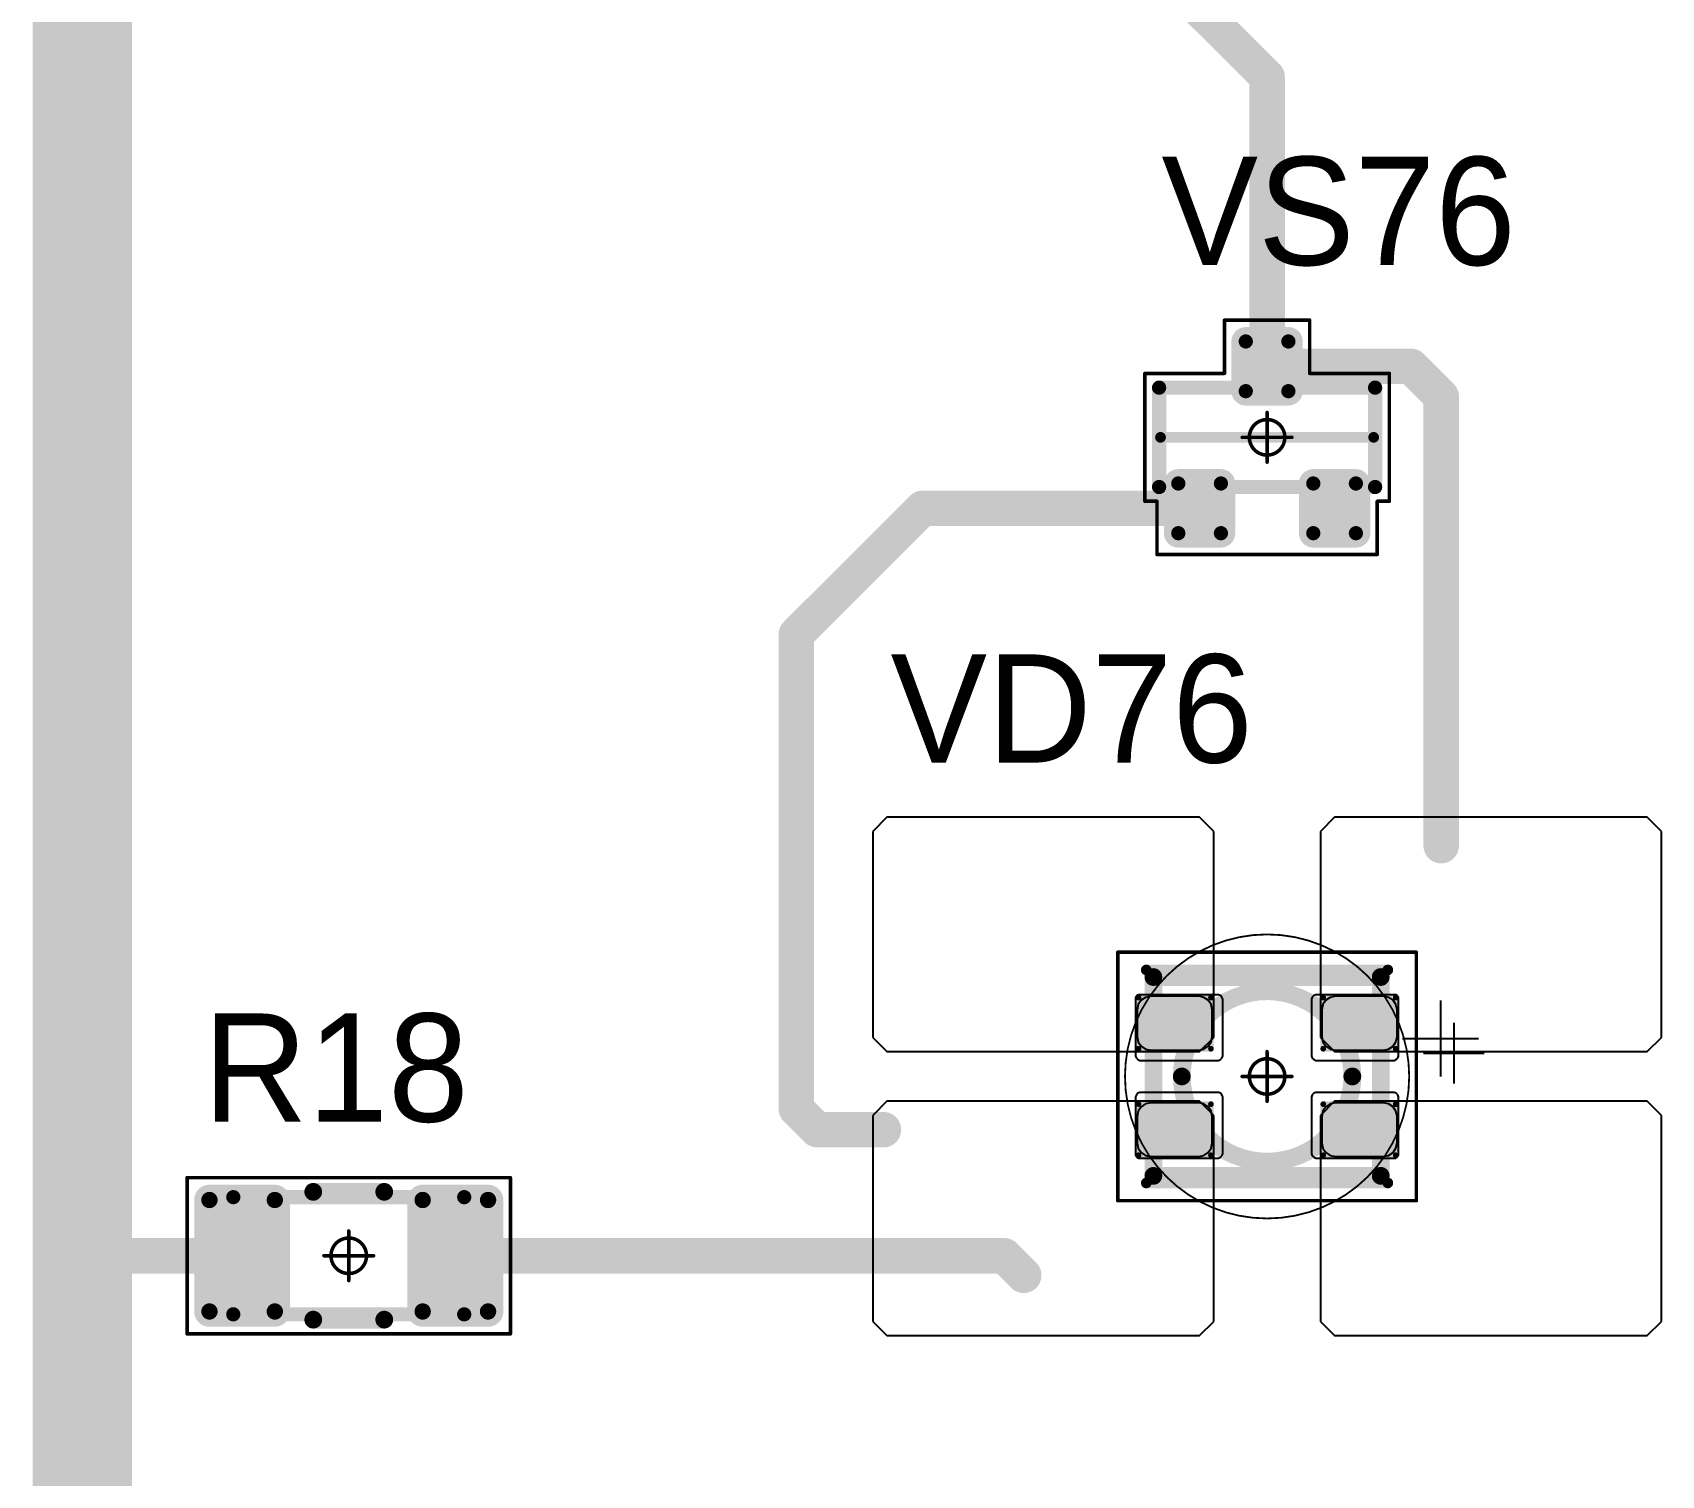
# Model space of a CAD drawing. Header units: millimetres. Extents: x 0 to 400, y 0 to 511.
# Drawn here: x 162.62 to 185.55, y 195.88 to 216.2 of the extents above; entities that cross this region are included whole.
import ezdxf

# ---------------------------------------------------------------- set-up
doc = ezdxf.new("R2010")
doc.units = ezdxf.units.MM
for name, color, linetype in [('Mechanical13', 56, 'Continuous'), ('Mechanical15', 56, 'Continuous'), ('Mechanical2', 216, 'Continuous'), ('TopLayer', 1, 'Continuous'), ('TopOverlay', 2, 'Continuous'), ('TopPaste', 8, 'Continuous'), ('TopSolder', 216, 'Continuous')]:
    doc.layers.add(name, color=color, linetype=linetype)

# ---------------------------------------------------------------- blocks, each defined once
blk = doc.blocks.new('SOT23_521')
at = {"layer": 'Mechanical13', "const_width": 0.2}
for points in [[(-0.7, 1.52), (0.7, 1.52)], [(-0.7, 1.52), (-0.7, -1.52)], [(0.7, 1.52), (0.7, -1.52)], [(-0.7, -1.52), (0.7, -1.52)]]:
    blk.add_lwpolyline(points, dxfattribs=at)
at = {"layer": 'Mechanical13', "const_width": 0.1}
for points in [[(-0.75, 1.52, 1), (-0.65, 1.52, 1)], [(-0.75, 1.52, 1), (-0.65, 1.52, 1)], [(0.65, 1.52, 1), (0.75, 1.52, 1)], [(0.65, 1.52, 1), (0.75, 1.52, 1)], [(-0.75, -1.52, 1), (-0.65, -1.52, 1)], [(-0.75, -1.52, 1), (-0.65, -1.52, 1)], [(0.65, -1.52, 1), (0.75, -1.52, 1)], [(0.65, -1.52, 1), (0.75, -1.52, 1)]]:
    blk.add_lwpolyline(points, format="xyb", close=True, dxfattribs=at)
at = {"layer": 'Mechanical15', "const_width": 0.05}
for points in [[(-0.9, 1.72), (-0.9, 1.55)], [(-0.9, 1.72), (0.9, 1.72)], [(0.9, 1.72), (0.9, 0.6)], [(-1.65, 1.55), (-1.65, -1.55)], [(-1.65, 1.55), (-0.9, 1.55)], [(0.9, 0.6), (1.65, 0.6)], [(1.65, 0.6), (1.65, -0.6)], [(0, 0.35), (0, -0.35)], [(-0.35, 0), (0.35, 0)], [(0.9, -0.6), (1.65, -0.6)], [(0.9, -0.6), (0.9, -1.72)], [(-1.65, -1.55), (-0.9, -1.55)], [(-0.9, -1.55), (-0.9, -1.72)], [(-0.9, -1.72), (0.9, -1.72)]]:
    blk.add_lwpolyline(points, dxfattribs=at)
at = {"layer": 'Mechanical15'}
for points, const_width in [([(-0.913, 1.72, 1), (-0.888, 1.72, 1)], 0.025), ([(-0.913, 1.72, 1), (-0.888, 1.72, 1)], 0.025), ([(0.888, 1.72, 1), (0.913, 1.72, 1)], 0.025), ([(0.888, 1.72, 1), (0.913, 1.72, 1)], 0.025), ([(-1.662, 1.55, 1), (-1.637, 1.55, 1)], 0.025), ([(-1.662, 1.55, 1), (-1.637, 1.55, 1)], 0.025), ([(-0.913, 1.55, 1), (-0.888, 1.55, 1)], 0.025), ([(-0.913, 1.55, 1), (-0.888, 1.55, 1)], 0.025), ([(0.888, 0.6, 1), (0.913, 0.6, 1)], 0.025), ([(0.888, 0.6, 1), (0.913, 0.6, 1)], 0.025), ([(1.637, 0.6, 1), (1.662, 0.6, 1)], 0.025), ([(1.637, 0.6, 1), (1.662, 0.6, 1)], 0.025), ([(0.25, 0, 1), (-0.25, 0, 1)], 0.05), ([(-0.012, 0.35, 1), (0.012, 0.35, 1)], 0.025), ([(-0.362, 0, 1), (-0.337, 0, 1)], 0.025), ([(-0.262, 0, 1), (-0.238, 0, 1)], 0.025), ([(0.238, 0, 1), (0.262, 0, 1)], 0.025), ([(0.337, 0, 1), (0.362, 0, 1)], 0.025), ([(-0.012, -0.35, 1), (0.012, -0.35, 1)], 0.025), ([(0.888, -0.6, 1), (0.913, -0.6, 1)], 0.025), ([(0.888, -0.6, 1), (0.913, -0.6, 1)], 0.025), ([(1.637, -0.6, 1), (1.662, -0.6, 1)], 0.025), ([(1.637, -0.6, 1), (1.662, -0.6, 1)], 0.025), ([(-1.662, -1.55, 1), (-1.637, -1.55, 1)], 0.025), ([(-1.662, -1.55, 1), (-1.637, -1.55, 1)], 0.025), ([(-0.913, -1.55, 1), (-0.888, -1.55, 1)], 0.025), ([(-0.913, -1.55, 1), (-0.888, -1.55, 1)], 0.025), ([(-0.913, -1.72, 1), (-0.888, -1.72, 1)], 0.025), ([(-0.913, -1.72, 1), (-0.888, -1.72, 1)], 0.025), ([(0.888, -1.72, 1), (0.913, -1.72, 1)], 0.025), ([(0.888, -1.72, 1), (0.913, -1.72, 1)], 0.025)]:
    blk.add_lwpolyline(points, format="xyb", close=True, dxfattribs=dict(at, const_width=const_width))
at = {"layer": 'TopLayer', "const_width": 0.1}
for points in [[(-1.4, 1.25, 1), (-1.3, 1.25, 1)], [(-0.7, 1.25, 1), (-0.6, 1.25, 1)], [(-1.4, 0.65, 1), (-1.3, 0.65, 1)], [(-0.7, 0.65, 1), (-0.6, 0.65, 1)], [(0.6, 0.3, 1), (0.7, 0.3, 1)], [(1.3, 0.3, 1), (1.4, 0.3, 1)], [(0.6, -0.3, 1), (0.7, -0.3, 1)], [(1.3, -0.3, 1), (1.4, -0.3, 1)], [(-1.4, -0.65, 1), (-1.3, -0.65, 1)], [(-0.7, -0.65, 1), (-0.6, -0.65, 1)], [(-1.4, -1.25, 1), (-1.3, -1.25, 1)], [(-0.7, -1.25, 1), (-0.6, -1.25, 1)]]:
    blk.add_lwpolyline(points, format="xyb", close=True, dxfattribs=at)
at = {"layer": 'TopLayer'}
for points in [[(-1.45, 1.25), (-1.45, 0.65), (-0.55, 1.25), (-0.55, 0.65)], [(-1.35, 1.35), (-1.35, 0.55), (-0.65, 1.35), (-0.65, 0.55)], [(0.55, 0.3), (0.55, -0.3), (1.45, 0.3), (1.45, -0.3)], [(0.65, 0.4), (0.65, -0.4), (1.35, 0.4), (1.35, -0.4)], [(-1.45, -0.65), (-1.45, -1.25), (-0.55, -0.65), (-0.55, -1.25)], [(-1.35, -0.55), (-1.35, -1.35), (-0.65, -0.55), (-0.65, -1.35)]]:
    blk.add_solid(points, dxfattribs=at)
at = {"layer": 'TopOverlay', "const_width": 0.15}
blk.add_lwpolyline([(0, 1.5), (0, -1.5)], dxfattribs=at)
at = {"layer": 'TopOverlay', "const_width": 0.075}
for points in [[(-0.038, 1.5, 1), (0.038, 1.5, 1)], [(-0.038, -1.5, 1), (0.038, -1.5, 1)]]:
    blk.add_lwpolyline(points, format="xyb", close=True, dxfattribs=at)
at = {"layer": 'TopPaste', "const_width": 0.075}
for points in [[(-1.387, 1.25, 1), (-1.313, 1.25, 1)], [(-0.687, 1.25, 1), (-0.613, 1.25, 1)], [(-1.387, 0.65, 1), (-1.313, 0.65, 1)], [(-0.687, 0.65, 1), (-0.613, 0.65, 1)], [(0.613, 0.3, 1), (0.687, 0.3, 1)], [(1.313, 0.3, 1), (1.387, 0.3, 1)], [(0.613, -0.3, 1), (0.687, -0.3, 1)], [(1.313, -0.3, 1), (1.387, -0.3, 1)], [(-1.387, -0.65, 1), (-1.313, -0.65, 1)], [(-0.687, -0.65, 1), (-0.613, -0.65, 1)], [(-1.387, -1.25, 1), (-1.313, -1.25, 1)], [(-0.687, -1.25, 1), (-0.613, -1.25, 1)]]:
    blk.add_lwpolyline(points, format="xyb", close=True, dxfattribs=at)
at = {"layer": 'TopPaste'}
for points in [[(-1.425, 1.25), (-1.425, 0.65), (-0.575, 1.25), (-0.575, 0.65)], [(-1.35, 1.325), (-1.35, 0.575), (-0.65, 1.325), (-0.65, 0.575)], [(0.575, 0.3), (0.575, -0.3), (1.425, 0.3), (1.425, -0.3)], [(0.65, 0.375), (0.65, -0.375), (1.35, 0.375), (1.35, -0.375)], [(-1.425, -0.65), (-1.425, -1.25), (-0.575, -0.65), (-0.575, -1.25)], [(-1.35, -0.575), (-1.35, -1.325), (-0.65, -0.575), (-0.65, -1.325)]]:
    blk.add_solid(points, dxfattribs=at)
at = {"layer": 'TopSolder', "const_width": 0.202}
for points in [[(-1.451, 1.25, 1), (-1.249, 1.25, 1)], [(-0.751, 1.25, 1), (-0.549, 1.25, 1)], [(-1.451, 0.65, 1), (-1.249, 0.65, 1)], [(-0.751, 0.65, 1), (-0.549, 0.65, 1)], [(0.549, 0.3, 1), (0.751, 0.3, 1)], [(1.249, 0.3, 1), (1.451, 0.3, 1)], [(0.549, -0.3, 1), (0.751, -0.3, 1)], [(1.249, -0.3, 1), (1.451, -0.3, 1)], [(-1.451, -0.65, 1), (-1.249, -0.65, 1)], [(-0.751, -0.65, 1), (-0.549, -0.65, 1)], [(-1.451, -1.25, 1), (-1.249, -1.25, 1)], [(-0.751, -1.25, 1), (-0.549, -1.25, 1)]]:
    blk.add_lwpolyline(points, format="xyb", close=True, dxfattribs=at)
at = {"layer": 'TopSolder'}
for points in [[(-1.35, 1.452), (-1.35, 0.448), (-0.65, 1.452), (-0.65, 0.448)], [(-1.552, 1.25), (-1.552, 0.65), (-0.448, 1.25), (-0.448, 0.65)], [(0.65, 0.502), (0.65, -0.502), (1.35, 0.502), (1.35, -0.502)], [(0.448, 0.3), (0.448, -0.3), (1.552, 0.3), (1.552, -0.3)], [(-1.35, -0.448), (-1.35, -1.452), (-0.65, -0.448), (-0.65, -1.452)], [(-1.552, -0.65), (-1.552, -1.25), (-0.448, -0.65), (-0.448, -1.25)]]:
    blk.add_solid(points, dxfattribs=at)
blk = doc.blocks.new('E65F_725')
at = {"layer": 'Mechanical13'}
for p, q in [((2.441, 1.071), (2.441, 0)), ((1.905, 0.536), (2.976, 0.536))]:
    blk.add_line(p, q, dxfattribs=at)
at = {"layer": 'Mechanical13', "const_width": 0.25}
for points in [[(-1.6, -1.4), (-1.6, 1.4)], [(-1.6, 1.4), (1.6, 1.4)], [(1.6, -1.4), (1.6, 1.4)], [(-1.6, -1.4), (1.6, -1.4)]]:
    blk.add_lwpolyline(points, dxfattribs=at)
at = {"layer": 'Mechanical13'}
for points, const_width in [([(-1.663, 1.4, 1), (-1.538, 1.4, 1)], 0.125), ([(-1.663, 1.4, 1), (-1.538, 1.4, 1)], 0.125), ([(1.537, 1.4, 1), (1.662, 1.4, 1)], 0.125), ([(1.537, 1.4, 1), (1.662, 1.4, 1)], 0.125), ([(1.2, 0, 1), (-1.2, 0, 1)], 0.25), ([(-1.263, 0, 1), (-1.138, 0, 1)], 0.125), ([(1.137, 0, 1), (1.262, 0, 1)], 0.125), ([(-1.663, -1.4, 1), (-1.538, -1.4, 1)], 0.125), ([(-1.663, -1.4, 1), (-1.538, -1.4, 1)], 0.125), ([(1.537, -1.4, 1), (1.662, -1.4, 1)], 0.125), ([(1.537, -1.4, 1), (1.662, -1.4, 1)], 0.125)]:
    blk.add_lwpolyline(points, format="xyb", close=True, dxfattribs=dict(at, const_width=const_width))
at = {"layer": 'Mechanical15', "const_width": 0.05}
for points in [[(-2.1, 1.75), (2.1, 1.75)], [(-2.1, -1.75), (-2.1, 1.75)], [(2.1, -1.75), (2.1, 1.75)], [(0, -0.35), (0, 0.35)], [(0, -0.35), (0, 0.35)], [(-0.35, 0), (0.35, 0)], [(-0.35, 0), (0.35, 0)], [(-2.1, -1.75), (2.1, -1.75)]]:
    blk.add_lwpolyline(points, dxfattribs=at)
at = {"layer": 'Mechanical15'}
for points, const_width in [([(-2.113, 1.75, 1), (-2.088, 1.75, 1)], 0.025), ([(-2.113, 1.75, 1), (-2.088, 1.75, 1)], 0.025), ([(2.087, 1.75, 1), (2.112, 1.75, 1)], 0.025), ([(2.087, 1.75, 1), (2.112, 1.75, 1)], 0.025), ([(0.25, 0, 1), (-0.25, 0, 1)], 0.05), ([(0.25, 0, 1), (-0.25, 0, 1)], 0.05), ([(-0.013, 0.35, 1), (0.012, 0.35, 1)], 0.025), ([(-0.013, 0.35, 1), (0.012, 0.35, 1)], 0.025), ([(-0.363, 0, 1), (-0.338, 0, 1)], 0.025), ([(-0.363, 0, 1), (-0.338, 0, 1)], 0.025), ([(-0.263, 0, 1), (-0.238, 0, 1)], 0.025), ([(-0.263, 0, 1), (-0.238, 0, 1)], 0.025), ([(0.237, 0, 1), (0.262, 0, 1)], 0.025), ([(0.237, 0, 1), (0.262, 0, 1)], 0.025), ([(0.337, 0, 1), (0.362, 0, 1)], 0.025), ([(0.337, 0, 1), (0.362, 0, 1)], 0.025), ([(-0.013, -0.35, 1), (0.012, -0.35, 1)], 0.025), ([(-0.013, -0.35, 1), (0.012, -0.35, 1)], 0.025), ([(-2.113, -1.75, 1), (-2.088, -1.75, 1)], 0.025), ([(-2.113, -1.75, 1), (-2.088, -1.75, 1)], 0.025), ([(2.087, -1.75, 1), (2.112, -1.75, 1)], 0.025), ([(2.087, -1.75, 1), (2.112, -1.75, 1)], 0.025)]:
    blk.add_lwpolyline(points, format="xyb", close=True, dxfattribs=dict(at, const_width=const_width))
at = {"layer": 'TopLayer'}
for p, q in [((-5.35, 3.65), (-5.55, 3.45)), ((-5.55, 3.45), (-5.55, 3.45)), ((-5.55, 3.45), (-5.55, 0.55)), ((-0.95, 3.65), (-5.35, 3.65)), ((-5.35, 3.65), (-5.35, 3.65)), ((-0.75, 3.45), (-0.95, 3.65)), ((-0.75, 0.55), (-0.75, 3.45)), ((0.95, 3.65), (0.75, 3.45)), ((0.75, 3.45), (0.75, 3.45)), ((0.75, 3.45), (0.75, 0.55)), ((5.35, 3.65), (0.95, 3.65)), ((0.95, 3.65), (0.95, 3.65)), ((5.55, 3.45), (5.35, 3.65)), ((5.55, 0.55), (5.55, 3.45)), ((-5.55, 0.55), (-5.35, 0.35)), ((-0.95, 0.35), (-0.75, 0.55)), ((0.75, 0.55), (0.95, 0.35)), ((5.35, 0.35), (5.55, 0.55)), ((-5.35, 0.35), (-0.95, 0.35)), ((0.95, 0.35), (5.35, 0.35)), ((-5.35, -0.35), (-5.55, -0.55)), ((-0.95, -0.35), (-5.35, -0.35)), ((-5.35, -0.35), (-5.35, -0.35)), ((-0.75, -0.55), (-0.95, -0.35)), ((0.95, -0.35), (0.75, -0.55)), ((5.35, -0.35), (0.95, -0.35)), ((0.95, -0.35), (0.95, -0.35)), ((5.55, -0.55), (5.35, -0.35)), ((-5.55, -0.55), (-5.55, -0.55)), ((-5.55, -0.55), (-5.55, -3.45)), ((-0.75, -3.45), (-0.75, -0.55)), ((0.75, -0.55), (0.75, -0.55)), ((0.75, -0.55), (0.75, -3.45)), ((5.55, -3.45), (5.55, -0.55)), ((-5.55, -3.45), (-5.35, -3.65)), ((-5.35, -3.65), (-0.95, -3.65)), ((-0.95, -3.65), (-0.75, -3.45)), ((0.75, -3.45), (0.95, -3.65)), ((0.95, -3.65), (5.35, -3.65)), ((5.35, -3.65), (5.55, -3.45))]:
    blk.add_line(p, q, dxfattribs=at)
at = {"layer": 'TopLayer', "const_width": 0.04}
for points in [[(-1.83, 1.11, 1), (-1.79, 1.11, 1)], [(-0.81, 1.11, 1), (-0.77, 1.11, 1)], [(0.77, 1.11, 1), (0.81, 1.11, 1)], [(1.79, 1.11, 1), (1.83, 1.11, 1)], [(-1.83, 0.39, 1), (-1.79, 0.39, 1)], [(-0.81, 0.39, 1), (-0.77, 0.39, 1)], [(0.77, 0.39, 1), (0.81, 0.39, 1)], [(1.79, 0.39, 1), (1.83, 0.39, 1)], [(-1.83, -0.39, 1), (-1.79, -0.39, 1)], [(-0.81, -0.39, 1), (-0.77, -0.39, 1)], [(0.77, -0.39, 1), (0.81, -0.39, 1)], [(1.79, -0.39, 1), (1.83, -0.39, 1)], [(-1.83, -1.11, 1), (-1.79, -1.11, 1)], [(-0.81, -1.11, 1), (-0.77, -1.11, 1)], [(0.77, -1.11, 1), (0.81, -1.11, 1)], [(1.79, -1.11, 1), (1.83, -1.11, 1)]]:
    blk.add_lwpolyline(points, format="xyb", close=True, dxfattribs=at)
at = {"layer": 'TopLayer'}
for points in [[(-1.81, 1.15), (-1.81, 0.35), (-0.79, 1.15), (-0.79, 0.35)], [(0.79, 1.15), (0.79, 0.35), (1.81, 1.15), (1.81, 0.35)], [(-1.85, 1.11), (-1.85, 0.39), (-0.75, 1.11), (-0.75, 0.39)], [(0.75, 1.11), (0.75, 0.39), (1.85, 1.11), (1.85, 0.39)], [(-1.85, -0.39), (-1.85, -1.11), (-0.75, -0.39), (-0.75, -1.11)], [(-1.81, -0.35), (-1.81, -1.15), (-0.79, -0.35), (-0.79, -1.15)], [(0.75, -0.39), (0.75, -1.11), (1.85, -0.39), (1.85, -1.11)], [(0.79, -0.35), (0.79, -1.15), (1.81, -0.35), (1.81, -1.15)]]:
    blk.add_solid(points, dxfattribs=at)
at = {"layer": 'TopOverlay'}
for p, q in [((2.628, 0.757), (2.628, -0.1)), ((2.2, 0.328), (3.057, 0.328))]:
    blk.add_line(p, q, dxfattribs=at)
at = {"layer": 'TopOverlay', "const_width": 0.15}
for points in [[(-1.7, 1.5), (1.7, 1.5)], [(-1.7, -1.5), (1.7, -1.5)]]:
    blk.add_lwpolyline(points, dxfattribs=at)
at = {"layer": 'TopOverlay', "const_width": 0.075}
for points in [[(-1.738, 1.5, 1), (-1.663, 1.5, 1)], [(1.662, 1.5, 1), (1.737, 1.5, 1)], [(-1.738, -1.5, 1), (-1.663, -1.5, 1)], [(1.662, -1.5, 1), (1.737, -1.5, 1)]]:
    blk.add_lwpolyline(points, format="xyb", close=True, dxfattribs=at)
at = {"layer": 'TopPaste'}
for p, q in [((-1.814, 1.011), (-1.829, 0.938)), ((-1.829, 0.938), (-1.829, 0.563)), ((-1.773, 1.073), (-1.814, 1.011)), ((-1.711, 1.114), (-1.773, 1.073)), ((-1.638, 1.129), (-1.711, 1.114)), ((-0.963, 1.129), (-1.638, 1.129)), ((-0.889, 1.114), (-0.963, 1.129)), ((-0.827, 1.073), (-0.889, 1.114)), ((-0.786, 1.011), (-0.827, 1.073)), ((-0.771, 0.938), (-0.786, 1.011)), ((-0.771, 0.563), (-0.771, 0.938)), ((0.786, 1.011), (0.771, 0.938)), ((0.771, 0.938), (0.771, 0.563)), ((0.827, 1.073), (0.786, 1.011)), ((0.889, 1.114), (0.827, 1.073)), ((0.962, 1.129), (0.889, 1.114)), ((1.637, 1.129), (0.962, 1.129)), ((1.711, 1.114), (1.637, 1.129)), ((1.773, 1.073), (1.711, 1.114)), ((1.814, 1.011), (1.773, 1.073)), ((1.829, 0.938), (1.814, 1.011)), ((1.829, 0.563), (1.829, 0.938)), ((-1.829, 0.563), (-1.814, 0.489)), ((-1.814, 0.489), (-1.773, 0.427)), ((-0.827, 0.427), (-0.786, 0.489)), ((-0.786, 0.489), (-0.771, 0.563)), ((0.771, 0.563), (0.786, 0.489)), ((0.786, 0.489), (0.827, 0.427)), ((1.773, 0.427), (1.814, 0.489)), ((1.814, 0.489), (1.829, 0.563)), ((-1.773, 0.427), (-1.711, 0.386)), ((-1.711, 0.386), (-1.638, 0.371)), ((-1.638, 0.371), (-0.963, 0.371)), ((-0.963, 0.371), (-0.889, 0.386)), ((-0.889, 0.386), (-0.827, 0.427)), ((0.827, 0.427), (0.889, 0.386)), ((0.889, 0.386), (0.962, 0.371)), ((0.962, 0.371), (1.637, 0.371)), ((1.637, 0.371), (1.711, 0.386)), ((1.711, 0.386), (1.773, 0.427)), ((-1.773, -0.427), (-1.814, -0.489)), ((-1.711, -0.386), (-1.773, -0.427)), ((-1.638, -0.371), (-1.711, -0.386)), ((-0.963, -0.371), (-1.638, -0.371)), ((-0.889, -0.386), (-0.963, -0.371)), ((-0.827, -0.427), (-0.889, -0.386)), ((-0.786, -0.489), (-0.827, -0.427)), ((0.827, -0.427), (0.786, -0.489)), ((0.889, -0.386), (0.827, -0.427)), ((0.962, -0.371), (0.889, -0.386)), ((1.637, -0.371), (0.962, -0.371)), ((1.711, -0.386), (1.637, -0.371)), ((1.773, -0.427), (1.711, -0.386)), ((1.814, -0.489), (1.773, -0.427)), ((-1.814, -0.489), (-1.829, -0.563)), ((-1.829, -0.563), (-1.829, -0.938)), ((-0.771, -0.563), (-0.786, -0.489)), ((-0.771, -0.938), (-0.771, -0.563)), ((0.786, -0.489), (0.771, -0.563)), ((0.771, -0.563), (0.771, -0.938)), ((1.829, -0.563), (1.814, -0.489)), ((1.829, -0.938), (1.829, -0.563)), ((-1.829, -0.938), (-1.814, -1.011)), ((-1.814, -1.011), (-1.773, -1.073)), ((-1.773, -1.073), (-1.711, -1.114)), ((-1.711, -1.114), (-1.638, -1.129)), ((-1.638, -1.129), (-0.963, -1.129)), ((-0.963, -1.129), (-0.889, -1.114)), ((-0.889, -1.114), (-0.827, -1.073)), ((-0.827, -1.073), (-0.786, -1.011)), ((-0.786, -1.011), (-0.771, -0.938)), ((0.771, -0.938), (0.786, -1.011)), ((0.786, -1.011), (0.827, -1.073)), ((0.827, -1.073), (0.889, -1.114)), ((0.889, -1.114), (0.962, -1.129)), ((0.962, -1.129), (1.637, -1.129)), ((1.637, -1.129), (1.711, -1.114)), ((1.711, -1.114), (1.773, -1.073)), ((1.773, -1.073), (1.814, -1.011)), ((1.814, -1.011), (1.829, -0.938))]:
    blk.add_line(p, q, dxfattribs=at)
at = {"layer": 'TopSolder'}
for p, q in [((-1.81, 1.151), (-1.828, 1.143)), ((-1.8, 1.151), (-1.81, 1.151)), ((-0.7, 1.151), (-1.8, 1.151)), ((-0.685, 1.151), (-0.7, 1.151)), ((-0.7, 1.151), (-0.7, 1.151)), ((-0.658, 1.139), (-0.685, 1.151)), ((0.685, 1.151), (0.657, 1.139)), ((0.7, 1.151), (0.685, 1.151)), ((1.8, 1.151), (0.7, 1.151)), ((1.81, 1.151), (1.8, 1.151)), ((1.8, 1.151), (1.8, 1.151)), ((1.828, 1.143), (1.81, 1.151)), ((-1.842, 1.129), (-1.85, 1.111)), ((-1.85, 1.111), (-1.85, 1.101)), ((-1.85, 1.101), (-1.85, 1.101)), ((-1.85, 1.101), (-1.85, 0.301)), ((-1.828, 1.143), (-1.842, 1.129)), ((-0.636, 1.118), (-0.658, 1.139)), ((-0.625, 1.09), (-0.636, 1.118)), ((-0.625, 1.076), (-0.625, 1.09)), ((-0.625, 0.301), (-0.625, 1.076)), ((0.636, 1.118), (0.625, 1.09)), ((0.625, 1.09), (0.625, 1.076)), ((0.625, 1.076), (0.625, 1.076)), ((0.625, 1.076), (0.625, 0.301)), ((0.657, 1.139), (0.636, 1.118)), ((1.842, 1.129), (1.828, 1.143)), ((1.85, 1.111), (1.842, 1.129)), ((1.85, 1.101), (1.85, 1.111)), ((1.85, 0.301), (1.85, 1.101)), ((-1.85, 0.301), (-1.85, 0.286)), ((-1.85, 0.286), (-1.839, 0.258)), ((-1.839, 0.258), (-1.818, 0.237)), ((-1.818, 0.237), (-1.79, 0.226)), ((-0.685, 0.226), (-0.658, 0.237)), ((-0.658, 0.237), (-0.636, 0.258)), ((-0.636, 0.258), (-0.625, 0.286)), ((-0.625, 0.286), (-0.625, 0.301)), ((-0.625, 0.301), (-0.625, 0.301)), ((0.625, 0.301), (0.625, 0.286)), ((0.625, 0.286), (0.636, 0.258)), ((0.636, 0.258), (0.657, 0.237)), ((0.657, 0.237), (0.685, 0.226)), ((1.79, 0.226), (1.817, 0.237)), ((1.817, 0.237), (1.839, 0.258)), ((1.839, 0.258), (1.85, 0.286)), ((1.85, 0.286), (1.85, 0.301)), ((1.85, 0.301), (1.85, 0.301)), ((-1.79, 0.226), (-1.775, 0.226)), ((-1.775, 0.226), (-1.775, 0.226)), ((-1.775, 0.226), (-0.7, 0.226)), ((-0.7, 0.226), (-0.685, 0.226)), ((0.685, 0.226), (0.7, 0.226)), ((0.7, 0.226), (0.7, 0.226)), ((0.7, 0.226), (1.775, 0.226)), ((1.775, 0.226), (1.79, 0.226)), ((-1.79, -0.224), (-1.818, -0.236)), ((-1.775, -0.224), (-1.79, -0.224)), ((-0.7, -0.224), (-1.775, -0.224)), ((-0.685, -0.224), (-0.7, -0.224)), ((-0.7, -0.224), (-0.7, -0.224)), ((-0.658, -0.236), (-0.685, -0.224)), ((0.685, -0.224), (0.657, -0.236)), ((0.7, -0.224), (0.685, -0.224)), ((1.775, -0.224), (0.7, -0.224)), ((1.79, -0.224), (1.775, -0.224)), ((1.775, -0.224), (1.775, -0.224)), ((1.817, -0.236), (1.79, -0.224)), ((-1.839, -0.257), (-1.85, -0.285)), ((-1.85, -0.285), (-1.85, -0.299)), ((-1.85, -0.299), (-1.85, -0.299)), ((-1.85, -0.299), (-1.85, -1.099)), ((-1.818, -0.236), (-1.839, -0.257)), ((-0.636, -0.257), (-0.658, -0.236)), ((-0.625, -0.285), (-0.636, -0.257)), ((-0.625, -0.299), (-0.625, -0.285)), ((-0.625, -1.074), (-0.625, -0.299)), ((0.636, -0.257), (0.625, -0.285)), ((0.625, -0.285), (0.625, -0.299)), ((0.625, -0.299), (0.625, -0.299)), ((0.625, -0.299), (0.625, -1.074)), ((0.657, -0.236), (0.636, -0.257)), ((1.839, -0.257), (1.817, -0.236)), ((1.85, -0.285), (1.839, -0.257)), ((1.85, -0.299), (1.85, -0.285)), ((1.85, -1.099), (1.85, -0.299)), ((-1.85, -1.099), (-1.85, -1.109)), ((-1.85, -1.109), (-1.842, -1.128)), ((-1.842, -1.128), (-1.828, -1.142)), ((-1.828, -1.142), (-1.81, -1.149)), ((-0.685, -1.149), (-0.658, -1.138)), ((-0.658, -1.138), (-0.636, -1.117)), ((-0.636, -1.117), (-0.625, -1.089)), ((-0.625, -1.089), (-0.625, -1.074)), ((-0.625, -1.074), (-0.625, -1.074)), ((0.625, -1.074), (0.625, -1.089)), ((0.625, -1.089), (0.636, -1.117)), ((0.636, -1.117), (0.657, -1.138)), ((0.657, -1.138), (0.685, -1.149)), ((1.81, -1.149), (1.828, -1.142)), ((1.828, -1.142), (1.842, -1.128)), ((1.842, -1.128), (1.85, -1.109)), ((1.85, -1.109), (1.85, -1.099)), ((1.85, -1.099), (1.85, -1.099)), ((-1.81, -1.149), (-1.8, -1.149)), ((-1.8, -1.149), (-0.7, -1.149)), ((-1.8, -1.149), (-1.8, -1.149)), ((-0.7, -1.149), (-0.685, -1.149)), ((0.685, -1.149), (0.7, -1.149)), ((0.7, -1.149), (1.8, -1.149)), ((0.7, -1.149), (0.7, -1.149)), ((1.8, -1.149), (1.81, -1.149))]:
    blk.add_line(p, q, dxfattribs=at)
blk = doc.blocks.new('RC1206S_828')
at = {"layer": 'Mechanical13', "const_width": 0.2}
for points in [[(-1.625, 0.825), (-1.625, -0.825)], [(1.625, 0.825), (-1.625, 0.825)], [(1.625, 0.825), (1.625, -0.825)], [(1.625, -0.825), (-1.625, -0.825)]]:
    blk.add_lwpolyline(points, dxfattribs=at)
at = {"layer": 'Mechanical13', "const_width": 0.1}
for points in [[(-1.675, 0.825, 1), (-1.575, 0.825, 1)], [(-1.675, 0.825, 1), (-1.575, 0.825, 1)], [(1.575, 0.825, 1), (1.675, 0.825, 1)], [(1.575, 0.825, 1), (1.675, 0.825, 1)], [(-1.675, -0.825, 1), (-1.575, -0.825, 1)], [(-1.675, -0.825, 1), (-1.575, -0.825, 1)], [(1.575, -0.825, 1), (1.675, -0.825, 1)], [(1.575, -0.825, 1), (1.675, -0.825, 1)]]:
    blk.add_lwpolyline(points, format="xyb", close=True, dxfattribs=at)
at = {"layer": 'Mechanical15', "const_width": 0.05}
for points in [[(-2.275, 1.1), (-2.275, -1.1)], [(2.275, 1.1), (-2.275, 1.1)], [(2.275, 1.1), (2.275, -1.1)], [(0, 0.35), (0, -0.35)], [(0.35, 0), (-0.35, 0)], [(2.275, -1.1), (-2.275, -1.1)]]:
    blk.add_lwpolyline(points, dxfattribs=at)
at = {"layer": 'Mechanical15'}
for points, const_width in [([(-2.287, 1.1, 1), (-2.262, 1.1, 1)], 0.025), ([(-2.287, 1.1, 1), (-2.262, 1.1, 1)], 0.025), ([(2.262, 1.1, 1), (2.287, 1.1, 1)], 0.025), ([(2.262, 1.1, 1), (2.287, 1.1, 1)], 0.025), ([(0.25, 0, 1), (-0.25, 0, 1)], 0.05), ([(-0.012, 0.35, 1), (0.012, 0.35, 1)], 0.025), ([(-0.362, 0, 1), (-0.337, 0, 1)], 0.025), ([(-0.262, 0, 1), (-0.238, 0, 1)], 0.025), ([(0.238, 0, 1), (0.262, 0, 1)], 0.025), ([(0.337, 0, 1), (0.362, 0, 1)], 0.025), ([(-0.012, -0.35, 1), (0.012, -0.35, 1)], 0.025), ([(-2.287, -1.1, 1), (-2.262, -1.1, 1)], 0.025), ([(-2.287, -1.1, 1), (-2.262, -1.1, 1)], 0.025), ([(2.262, -1.1, 1), (2.287, -1.1, 1)], 0.025), ([(2.262, -1.1, 1), (2.287, -1.1, 1)], 0.025)]:
    blk.add_lwpolyline(points, format="xyb", close=True, dxfattribs=dict(at, const_width=const_width))
at = {"layer": 'TopLayer', "const_width": 0.115}
for points in [[(-2.018, 0.785, 1), (-1.903, 0.785, 1)], [(-1.098, 0.785, 1), (-0.983, 0.785, 1)], [(0.983, 0.785, 1), (1.098, 0.785, 1)], [(1.903, 0.785, 1), (2.018, 0.785, 1)], [(-2.018, -0.785, 1), (-1.903, -0.785, 1)], [(-1.098, -0.785, 1), (-0.983, -0.785, 1)], [(0.983, -0.785, 1), (1.098, -0.785, 1)], [(1.903, -0.785, 1), (2.018, -0.785, 1)]]:
    blk.add_lwpolyline(points, format="xyb", close=True, dxfattribs=at)
at = {"layer": 'TopLayer'}
for points in [[(-2.075, -0.785), (-0.925, -0.785), (-2.075, 0.785), (-0.925, 0.785)], [(-1.96, -0.9), (-1.04, -0.9), (-1.96, 0.9), (-1.04, 0.9)], [(0.925, -0.785), (2.075, -0.785), (0.925, 0.785), (2.075, 0.785)], [(1.04, -0.9), (1.96, -0.9), (1.04, 0.9), (1.96, 0.9)]]:
    blk.add_solid(points, dxfattribs=at)
at = {"layer": 'TopOverlay', "const_width": 0.25}
for points in [[(0.5, 0.9), (-0.5, 0.9)], [(0.5, -0.9), (-0.5, -0.9)]]:
    blk.add_lwpolyline(points, dxfattribs=at)
at = {"layer": 'TopOverlay', "const_width": 0.125}
for points in [[(-0.562, 0.9, 1), (-0.437, 0.9, 1)], [(0.437, 0.9, 1), (0.562, 0.9, 1)], [(-0.562, -0.9, 1), (-0.437, -0.9, 1)], [(0.437, -0.9, 1), (0.562, -0.9, 1)]]:
    blk.add_lwpolyline(points, format="xyb", close=True, dxfattribs=at)
at = {"layer": 'TopPaste', "const_width": 0.09}
for points in [[(-2.005, 0.785, 1), (-1.915, 0.785, 1)], [(-1.085, 0.785, 1), (-0.995, 0.785, 1)], [(0.995, 0.785, 1), (1.085, 0.785, 1)], [(1.915, 0.785, 1), (2.005, 0.785, 1)], [(-2.005, -0.785, 1), (-1.915, -0.785, 1)], [(-1.085, -0.785, 1), (-0.995, -0.785, 1)], [(0.995, -0.785, 1), (1.085, -0.785, 1)], [(1.915, -0.785, 1), (2.005, -0.785, 1)]]:
    blk.add_lwpolyline(points, format="xyb", close=True, dxfattribs=at)
at = {"layer": 'TopPaste'}
for points in [[(-2.05, -0.785), (-0.95, -0.785), (-2.05, 0.785), (-0.95, 0.785)], [(-1.96, -0.875), (-1.04, -0.875), (-1.96, 0.875), (-1.04, 0.875)], [(0.95, -0.785), (2.05, -0.785), (0.95, 0.785), (2.05, 0.785)], [(1.04, -0.875), (1.96, -0.875), (1.04, 0.875), (1.96, 0.875)]]:
    blk.add_solid(points, dxfattribs=at)
at = {"layer": 'TopSolder', "const_width": 0.215}
for points in [[(-2.068, 0.785, 1), (-1.853, 0.785, 1)], [(-1.148, 0.785, 1), (-0.933, 0.785, 1)], [(0.933, 0.785, 1), (1.148, 0.785, 1)], [(1.853, 0.785, 1), (2.068, 0.785, 1)], [(-2.068, -0.785, 1), (-1.853, -0.785, 1)], [(-1.148, -0.785, 1), (-0.933, -0.785, 1)], [(0.933, -0.785, 1), (1.148, -0.785, 1)], [(1.853, -0.785, 1), (2.068, -0.785, 1)]]:
    blk.add_lwpolyline(points, format="xyb", close=True, dxfattribs=at)
at = {"layer": 'TopSolder'}
for points in [[(-1.96, -1), (-1.04, -1), (-1.96, 1), (-1.04, 1)], [(1.04, -1), (1.96, -1), (1.04, 1), (1.96, 1)], [(-2.175, -0.785), (-0.825, -0.785), (-2.175, 0.785), (-0.825, 0.785)], [(0.825, -0.785), (2.175, -0.785), (0.825, 0.785), (2.175, 0.785)]]:
    blk.add_solid(points, dxfattribs=at)

msp = doc.modelspace()

# ---------------------------------------------------------------- linework, layer by layer
at = {"layer": 'Mechanical2'}
for points, const_width in [([(182, 201.5, 1), (178, 201.5, 1)], 0.0254), ([(180, 203.5, 1), (180, 203.5, 1)], 0.0005), ([(177.994, 201.5, 1), (178.006, 201.5, 1)], 0.0127), ([(181.994, 201.5, 1), (182.006, 201.5, 1)], 0.0127), ([(178, 201.5, 1), (178, 201.5, 1)], 0.0005), ([(182, 201.5, 1), (182, 201.5, 1)], 0.0005), ([(180, 199.5, 1), (180, 199.5, 1)], 0.0005)]:
    msp.add_lwpolyline(points, format="xyb", close=True, dxfattribs=dict(at, const_width=const_width))
at = {"layer": 'Mechanical2', "const_width": 0.001}
for points in [[(180, 199.5), (180, 203.5)], [(178, 201.5), (182, 201.5)]]:
    msp.add_lwpolyline(points, dxfattribs=at)
at = {"layer": 'TopLayer'}
for points, const_width in [([(163.325, 198.9), (163.325, 259.05)], 1.4), ([(178.7, 216.875), (180, 215.575)], 0.5), ([(180, 211.5), (180, 215.575)], 0.5), ([(180, 211.5), (182.025, 211.5)], 0.5), ([(182.025, 211.5), (182.45, 211.075)], 0.5), ([(182.45, 204.75), (182.45, 211.075)], 0.5), ([(173.375, 207.725), (175.15, 209.5)], 0.5), ([(175.15, 209.5), (179.05, 209.5)], 0.5), ([(173.375, 201.043), (173.375, 207.725)], 0.5), ([(173.375, 201.043), (173.668, 200.75)], 0.5), ([(173.668, 200.75), (174.6, 200.75)], 0.5), ([(163.325, 179.125), (163.325, 198.9)], 1.4), ([(163.325, 198.9), (163.4, 198.975)], 0.5), ([(163.4, 198.975), (165.575, 198.975)], 0.5), ([(168.575, 198.975), (176.3, 198.975)], 0.5), ([(176.3, 198.975), (176.575, 198.7)], 0.5)]:
    msp.add_lwpolyline(points, dxfattribs=dict(at, const_width=const_width))
for points, const_width in [([(179.875, 215.575, 1), (180.125, 215.575, 1)], 0.25), ([(179.875, 215.575, 1), (180.125, 215.575, 1)], 0.25), ([(179.875, 211.5, 1), (180.125, 211.5, 1)], 0.25), ([(179.875, 211.5, 1), (180.125, 211.5, 1)], 0.25), ([(181.9, 211.5, 1), (182.15, 211.5, 1)], 0.25), ([(181.9, 211.5, 1), (182.15, 211.5, 1)], 0.25), ([(182.325, 211.075, 1), (182.575, 211.075, 1)], 0.25), ([(182.325, 211.075, 1), (182.575, 211.075, 1)], 0.25), ([(175.025, 209.5, 1), (175.275, 209.5, 1)], 0.25), ([(175.025, 209.5, 1), (175.275, 209.5, 1)], 0.25), ([(178.925, 209.5, 1), (179.175, 209.5, 1)], 0.25), ([(173.25, 207.725, 1), (173.5, 207.725, 1)], 0.25), ([(173.25, 207.725, 1), (173.5, 207.725, 1)], 0.25), ([(182.325, 204.75, 1), (182.575, 204.75, 1)], 0.25), ([(173.25, 201.043, 1), (173.5, 201.043, 1)], 0.25), ([(173.25, 201.043, 1), (173.5, 201.043, 1)], 0.25), ([(173.543, 200.75, 1), (173.793, 200.75, 1)], 0.25), ([(173.543, 200.75, 1), (173.793, 200.75, 1)], 0.25), ([(174.475, 200.75, 1), (174.725, 200.75, 1)], 0.25), ([(162.975, 198.9, 1), (163.675, 198.9, 1)], 0.7), ([(162.975, 198.9, 1), (163.675, 198.9, 1)], 0.7), ([(163.275, 198.975, 1), (163.525, 198.975, 1)], 0.25), ([(163.275, 198.975, 1), (163.525, 198.975, 1)], 0.25), ([(165.45, 198.975, 1), (165.7, 198.975, 1)], 0.25), ([(168.45, 198.975, 1), (168.7, 198.975, 1)], 0.25), ([(176.175, 198.975, 1), (176.425, 198.975, 1)], 0.25), ([(176.175, 198.975, 1), (176.425, 198.975, 1)], 0.25), ([(163.2, 198.9, 1), (163.45, 198.9, 1)], 0.25), ([(176.45, 198.7, 1), (176.7, 198.7, 1)], 0.25)]:
    msp.add_lwpolyline(points, format="xyb", close=True, dxfattribs=dict(at, const_width=const_width))

# ---------------------------------------------------------------- block references
for name, p, rotation in [('SOT23_521', (180, 210.5), 90), ('E65F_725', (180, 201.5), 360), ('RC1206S_828', (167.075, 198.975), 180)]:
    msp.add_blockref(name, p, dxfattribs=dict(rotation=rotation))

# ---------------------------------------------------------------- texts
at = {"layer": 'TopOverlay'}
for s, p in [('VS76', (178.514, 212.926)), ('VD76', (174.7, 205.92)), ('R18', (165.024, 200.863))]:
    msp.add_text(s, height=1.524, dxfattribs=at).set_placement(p)

doc.saveas('drawing.dxf')
